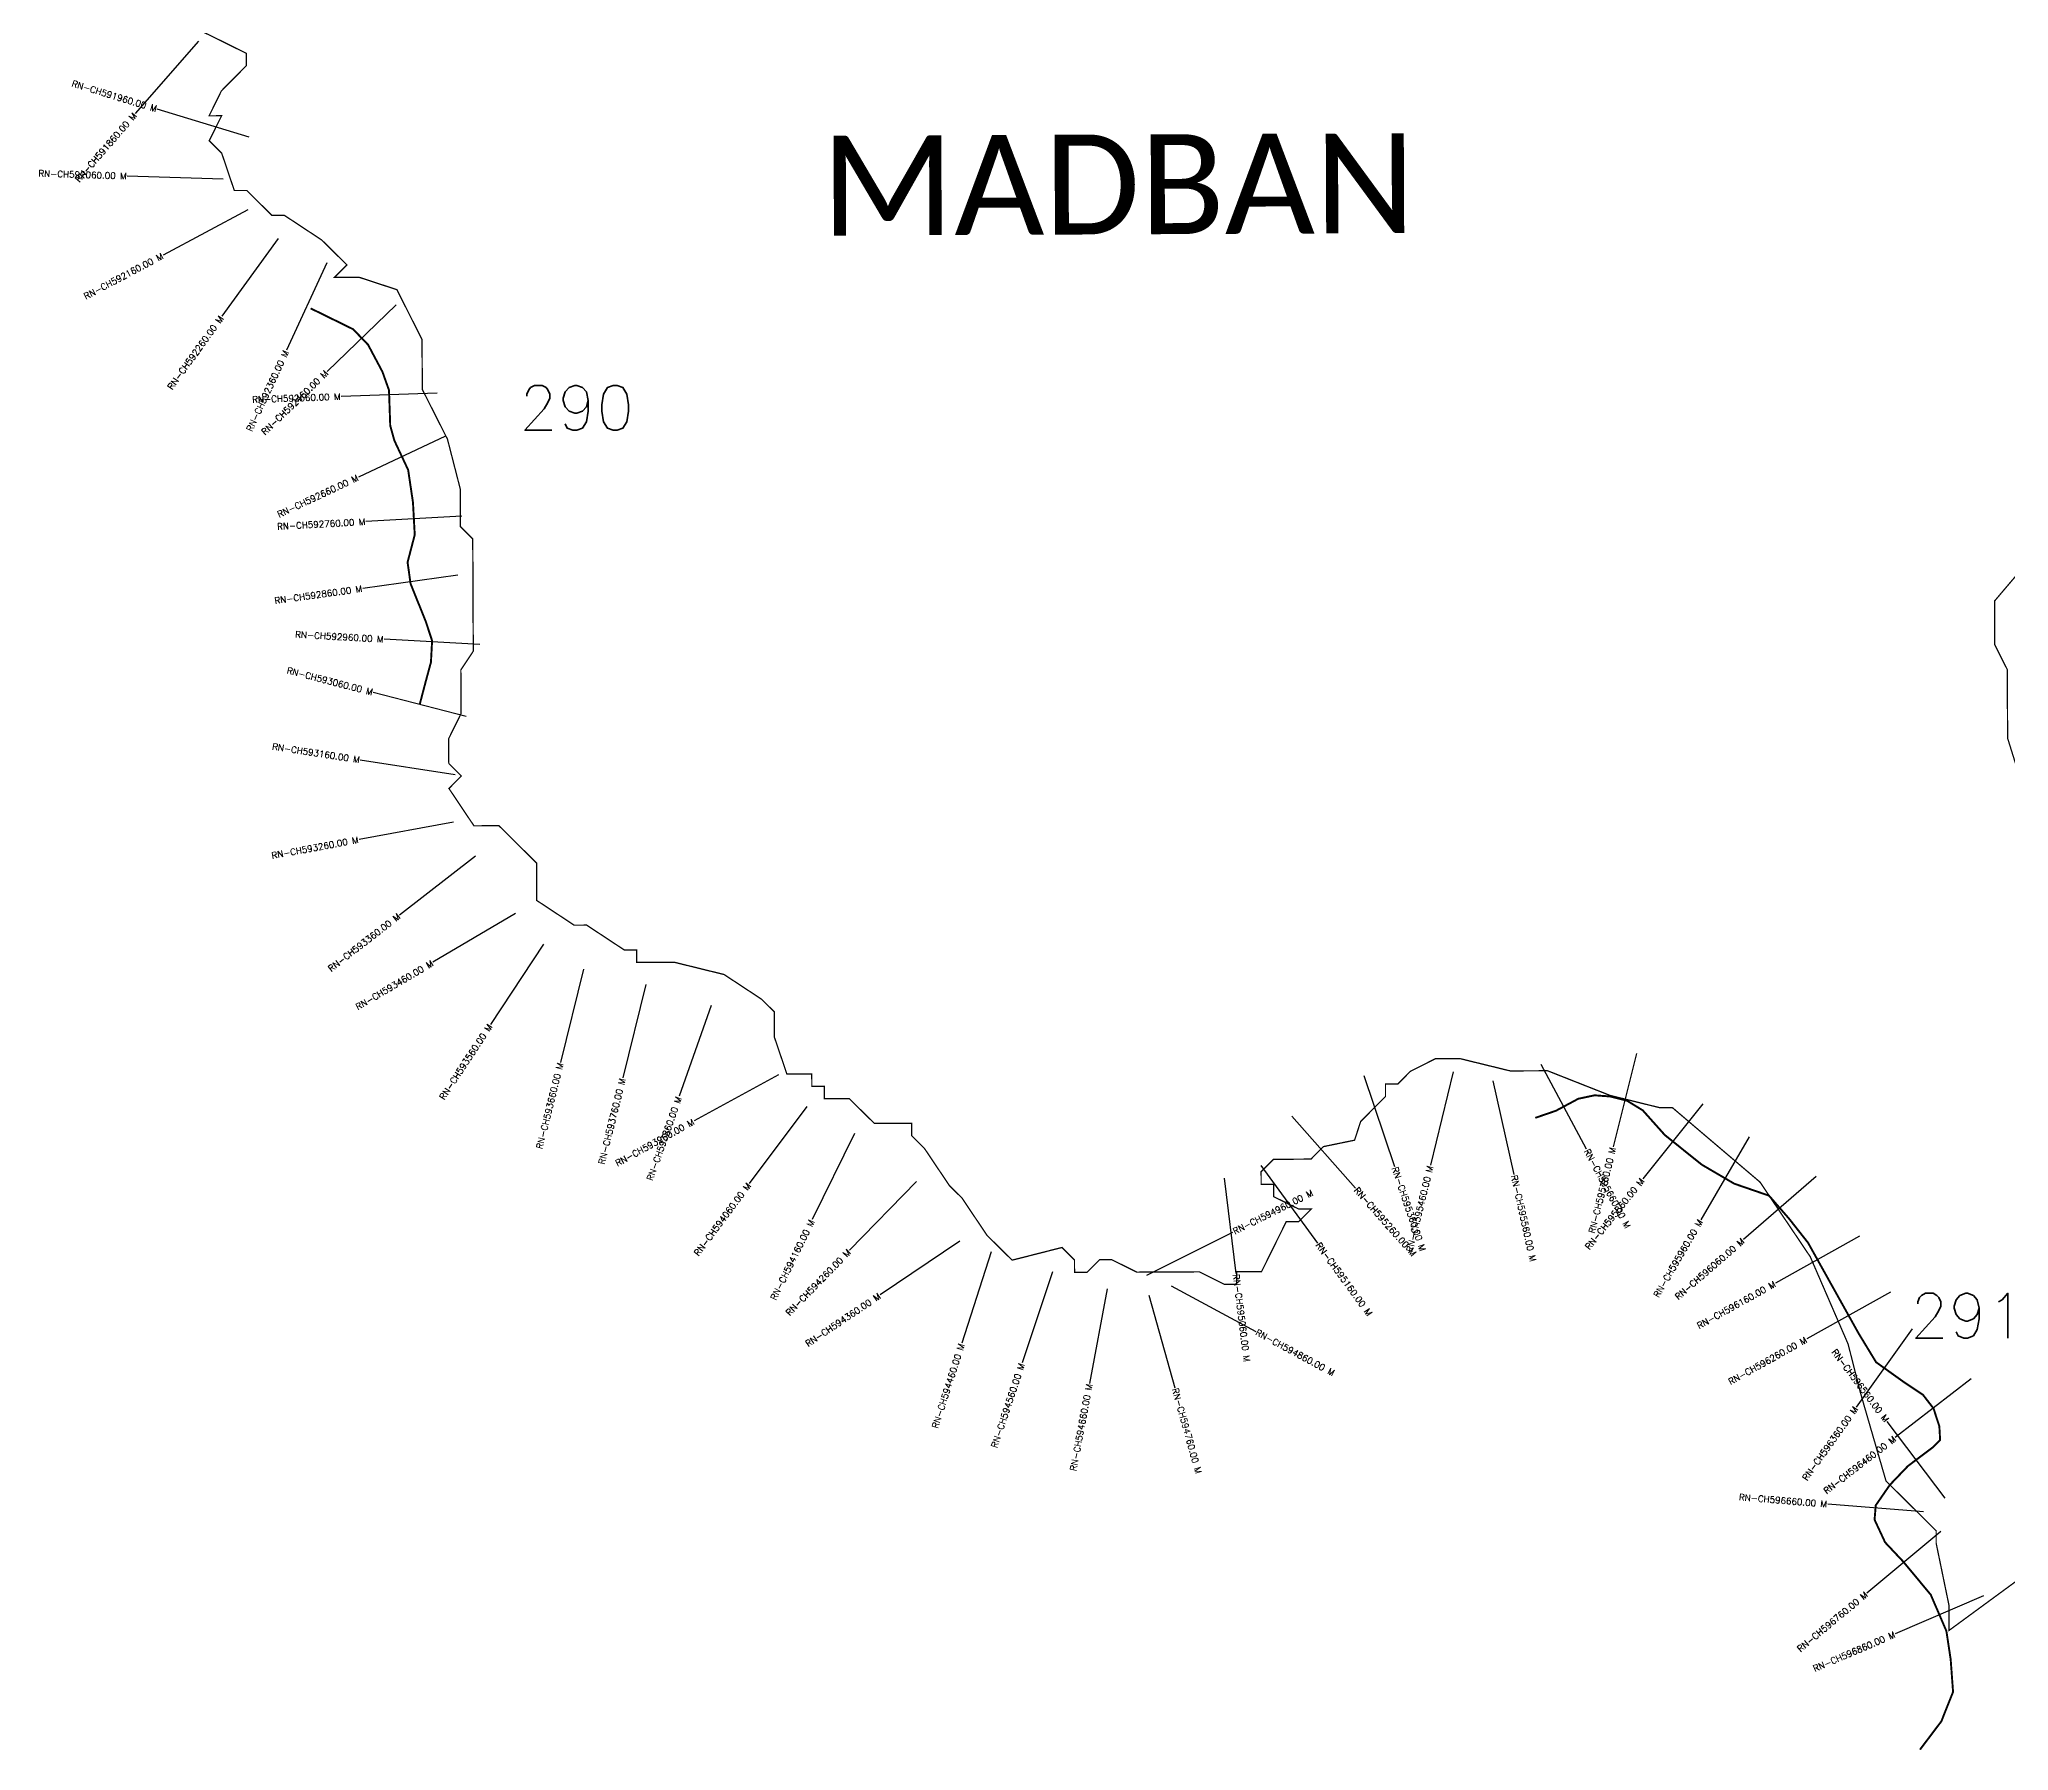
# Model space of a CAD drawing. Header units: metres. Extents: x 320296 to 325210, y 1832900 to 1837179.
# Drawn here: x 320496 to 323571, y 1832900 to 1835572 of the extents above; entities that cross this region are included whole.
import ezdxf
from ezdxf.enums import TextEntityAlignment as Align

# ---------------------------------------------------------------- set-up
doc = ezdxf.new("R2010")
doc.units = ezdxf.units.M
for name, color, linetype in [('CS', 134, 'Continuous'), ('CSMark', 6, 'Continuous'), ('NATURALLY PROTECTED', 3, 'Continuous'), ('VILLAGE NAME', 250, 'Continuous')]:
    doc.layers.add(name, color=color, linetype=linetype)
doc.styles.get("Standard").update_dxf_attribs({"font": 'simplex.shx'})

msp = doc.modelspace()

# ---------------------------------------------------------------- linework, layer by layer
at = {"color": 6, "const_width": 2, "flags": 128}
for points in [[(323585, 1833165.9), (323478.2, 1833087.6), (323478.2, 1833126.5), (323458.1, 1833223.8), (323458.1, 1833243.3), (323379.8, 1833320.9), (323355.2, 1833405.6), (323347.1, 1833433.5), (323340.3, 1833457.1), (323321.7, 1833530.3), (323320.5, 1833534.9), (323265.2, 1833662.4), (323261.5, 1833671), (323253.5, 1833682.8), (323237.8, 1833706.2), (323211.6, 1833745), (323188.4, 1833779.5), (323183.1, 1833787.5), (323129.6, 1833832.9), (323046.2, 1833903.8), (323026.7, 1833903.7), (323017.7, 1833905.9), (322997.9, 1833910.8), (322983.8, 1833914.3), (322948.8, 1833922.9), (322851.2, 1833961.4), (322792.8, 1833961.2), (322714.7, 1833980.3), (322675.8, 1833980.1), (322636.9, 1833960.5), (322617.5, 1833940.9), (322598.1, 1833940.8), (322598.1, 1833921.4), (322559.3, 1833882.2), (322549.7, 1833853), (322501.1, 1833843), (322481.7, 1833823.5), (322423.3, 1833823.2), (322403.8, 1833803.7), (322403.9, 1833784.2), (322423.4, 1833784.3), (322423.5, 1833764.8), (322462.6, 1833745.5), (322482, 1833745.5), (322462.7, 1833726), (322443.1, 1833725.9), (322404.5, 1833647.9), (322365.6, 1833647.7), (322365.7, 1833628.2), (322346.2, 1833628.1), (322307.2, 1833647.5), (322209.8, 1833647), (322170.7, 1833666.3), (322151.3, 1833666.3), (322131.8, 1833646.7), (322112.4, 1833646.6), (322112.3, 1833666.1), (322092.7, 1833685.5), (322014.9, 1833665.7), (321975.7, 1833704.5), (321936.6, 1833762.7), (321917, 1833782.1), (321909.4, 1833793.4), (321892.4, 1833818.7), (321877.8, 1833840.4), (321858.2, 1833859.8), (321858.2, 1833879.3), (321799.7, 1833879.3), (321760.6, 1833917.8), (321721.7, 1833917.8), (321721.6, 1833937.1), (321702.1, 1833937.1), (321702, 1833956.5), (321663.1, 1833956.4), (321643.3, 1834014.7), (321643.3, 1834053.6), (321623.6, 1834073.1), (321565, 1834111.7), (321487, 1834130.9), (321465.8, 1834130.8), (321444.9, 1834130.7), (321428.6, 1834130.7), (321428.6, 1834150.1), (321409, 1834150.1), (321350.4, 1834188.8), (321330.9, 1834188.7), (321272.3, 1834227.4), (321272.1, 1834285.8), (321213.4, 1834344), (321174.4, 1834343.8), (321135.3, 1834402.1), (321154.7, 1834421.6), (321135.1, 1834441.1), (321134.9, 1834480), (321154.2, 1834519), (321153.9, 1834587.2), (321173.3, 1834616.5), (321172.5, 1834791.8), (321153, 1834811.2), (321153, 1834869.7), (321133, 1834947.5), (321093.7, 1835025.2), (321093.3, 1835103.1), (321054, 1835180.9), (320995.5, 1835200.1), (320956.5, 1835200), (320976, 1835219.5), (320936.8, 1835258.3), (320878.2, 1835297), (320858.8, 1835296.9), (320819.6, 1835335.7), (320800.1, 1835335.7), (320780.4, 1835394), (320760.9, 1835413.4), (320780.2, 1835452.4), (320760.7, 1835452.3), (320780, 1835491.4), (320818.8, 1835530.5), (320818.7, 1835550), (320740.6, 1835588.6)], [(323607.4, 1834763.2), (323549.3, 1834694.8), (323549.6, 1834626.6), (323569.2, 1834587.7), (323569.7, 1834480.6), (323609.2, 1834354.2)]]:
    msp.add_lwpolyline(points, dxfattribs=at)
at = {"layer": 'CS'}
for p, q in [((320743.9, 1835569), (320645.4, 1835455.8)), ((320823.3, 1835419.1), (320679.8, 1835462.8)), ((320782.9, 1835353.5), (320633, 1835358.2)), ((320821.2, 1835305.5), (320688.8, 1835235)), ((320868.5, 1835260.8), (320780.5, 1835139.3)), ((320944.7, 1835222.6), (320881.6, 1835086.5)), ((321053.1, 1835157.2), (320945, 1835053.2)), ((321116.9, 1835019.1), (320967, 1835014.1)), ((321129.8, 1834952), (320994, 1834888.3)), ((321155.4, 1834827.1), (321005.7, 1834818.8)), ((321149.2, 1834735), (321000.7, 1834714.4)), ((321183.8, 1834626.8), (321034.1, 1834635.1)), ((321162.3, 1834514.5), (321017.1, 1834552)), ((321145.1, 1834423.7), (320996.9, 1834446.6)), ((321142.5, 1834349.8), (320995, 1834322.4)), ((321176.7, 1834296.5), (321058.1, 1834204.6)), ((321239.5, 1834207.2), (321110.4, 1834130.8)), ((321282.9, 1834159.1), (321200.3, 1834033.8)), ((321345.6, 1834120), (321309.6, 1833974.4)), ((321442.7, 1834096), (321406.7, 1833950.4)), ((321544.6, 1834063.1), (321494.8, 1833921.6)), ((322840.9, 1833971.6), (322911.6, 1833839.3)), ((322990, 1833988.3), (322953.7, 1833842.8)), ((321649.8, 1833955.2), (321518.3, 1833883)), ((322564, 1833954), (322612.1, 1833811.9)), ((322703.9, 1833959.5), (322668.3, 1833813.8)), ((322765.8, 1833945.7), (322798.5, 1833799.3)), ((321694.1, 1833905.8), (321604.4, 1833785.6)), ((323093.6, 1833909.6), (322999.8, 1833792.6)), ((322451.8, 1833890.7), (322551.1, 1833778.2)), ((321768.9, 1833863.6), (321702.7, 1833729)), ((323166, 1833858.4), (323090.5, 1833728.9)), ((322403.3, 1833813.6), (322491.9, 1833692.5)), ((321865.6, 1833788.6), (321761, 1833681.1)), ((322345.9, 1833793.9), (322364.5, 1833645)), ((323270.6, 1833796.2), (323157.3, 1833697.9)), ((321933.2, 1833695.3), (321808.8, 1833611.5)), ((322225.5, 1833642.3), (322359.7, 1833709.4)), ((323338.2, 1833703.1), (323207.2, 1833630)), ((321982, 1833678.9), (321936.4, 1833536)), ((322077.9, 1833647.6), (322030.5, 1833505.3)), ((322163.6, 1833620.7), (322135.8, 1833473.3)), ((322228.6, 1833611.1), (322269, 1833466.6)), ((322263.4, 1833625.8), (322395.4, 1833554.6)), ((323386.9, 1833615.8), (323255.9, 1833542.7)), ((323420.6, 1833558.4), (323333.2, 1833436.4)), ((323513, 1833480.5), (323394.2, 1833388.9)), ((323472.1, 1833294.1), (323381.8, 1833413.9)), ((323438.2, 1833272.6), (323288.7, 1833284.8)), ((323465.3, 1833241.9), (323349.9, 1833146)), ((323532.1, 1833141.6), (323394.3, 1833082.3))]:
    msp.add_line(p, q, dxfattribs=at)
at = {"layer": 'NATURALLY PROTECTED', "const_width": 3, "flags": 128}
for points in [[(320919.3, 1835151.7), (320985.6, 1835119.2), (321009, 1835094.9), (321031.4, 1835052.8), (321041.7, 1835023.9), (321043.6, 1834968.7), (321050.1, 1834945.3), (321071.6, 1834899.5), (321079.1, 1834849), (321081.9, 1834798.3), (321070.7, 1834755.3), (321075.4, 1834721.7), (321098.8, 1834663.7), (321109, 1834632.9), (321107.2, 1834599.2), (321098.8, 1834568.3), (321089.7, 1834533.5)], [(322832, 1833887.9), (322864.3, 1833899), (322899.2, 1833917.7), (322924.6, 1833923.1), (322948.7, 1833921.3), (322975.2, 1833914.7), (322999.9, 1833899.6), (323034.3, 1833861.1), (323092.2, 1833814.7), (323142.8, 1833785.1), (323197.1, 1833766.4), (323228.5, 1833730.3), (323258, 1833692.9), (323337.2, 1833551), (323364.3, 1833506.4), (323408.9, 1833474.5), (323437.5, 1833455.5), (323454, 1833434.2), (323463.1, 1833406.2), (323464.3, 1833384.9), (323453.4, 1833373.9), (323413.8, 1833344.1), (323385.7, 1833314.7), (323363.8, 1833283), (323361.9, 1833260.5), (323378.4, 1833225.1), (323407, 1833194.7), (323449.7, 1833143.3), (323474.1, 1833086.7), (323480.8, 1833042.2), (323484.5, 1832991.7), (323466.2, 1832945.7), (323432.8, 1832901.5)]]:
    msp.add_lwpolyline(points, dxfattribs=at)

# ---------------------------------------------------------------- texts
at = {"char_height": 70, "attachment_point": 1}
for s, insert in [('290', (321244.9, 1835031.3)), ('291', (323417.3, 1833614))]:
    msp.add_mtext_dynamic_manual_height_columns(s, width=95.172, gutter_width=1, heights=[0], dxfattribs=dict(at, insert=insert))
at = {"layer": 'CSMark'}
for s, rotation, p in [('RN-CH591960.00 M', 343.0659, (320678.8, 1835463)), ('RN-CH591860.00 M', 48.9775, (320644.8, 1835455.1)), ('RN-CH592060.00 M', 358.2085, (320632, 1835358.2)), ('RN-CH592160.00 M', 28.0202, (320687.9, 1835234.5)), ('RN-CH592260.00 M', 54.1033, (320779.9, 1835138.5)), ('RN-CH592360.00 M', 65.1057, (320881.2, 1835085.6)), ('RN-CH592460.00 M', 43.8912, (320944.3, 1835052.5)), ('RN-CH592560.00 M', 1.9432, (320966, 1835014)), ('RN-CH592660.00 M', 25.1551, (320993.1, 1834887.9)), ('RN-CH592760.00 M', 3.1828, (321004.7, 1834818.7)), ('RN-CH592860.00 M', 7.9108, (320999.7, 1834714.2)), ('RN-CH592960.00 M', 356.819, (321033.1, 1834635.1)), ('RN-CH593060.00 M', 345.4943, (321016.1, 1834552.3)), ('RN-CH593160.00 M', 351.1984, (320995.9, 1834446.8)), ('RN-CH593260.00 M', 10.4962, (320994, 1834322.3)), ('RN-CH593360.00 M', 37.8128, (321057.4, 1834204)), ('RN-CH593460.00 M', 30.5909, (321109.6, 1834130.3)), ('RN-CH593560.00 M', 56.605, (321199.8, 1834033)), ('RN-CH593660.00 M', 76.1152, (321309.4, 1833973.5)), ('RN-CH593760.00 M', 76.1152, (321406.5, 1833949.5)), ('RN-CH593860.00 M', 70.6238, (321494.5, 1833920.6)), ('RN-CH593960.00 M', 28.7518, (321517.4, 1833882.5)), ('RN-CH595760.00 M', 75.97, (322953.4, 1833841.8)), ('RN-CH594060.00 M', 53.2768, (321603.8, 1833784.8)), ('RN-CH595460.00 M', 76.2451, (322668, 1833812.8)), ('RN-CH595860.00 M', 51.281, (322999.2, 1833791.8)), ('RN-CH594160.00 M', 63.8355, (321702.3, 1833728.1)), ('RN-CH595960.00 M', 59.7556, (323089.9, 1833728)), ('RN-CH596060.00 M', 40.9283, (323156.5, 1833697.2)), ('RN-CH594260.00 M', 45.7777, (321760.3, 1833680.4)), ('RN-CH596160.00 M', 29.1522, (323206.3, 1833629.5)), ('RN-CH594360.00 M', 33.9716, (321808, 1833611)), ('RN-CH596260.00 M', 29.1522, (323255.1, 1833542.2)), ('RN-CH594460.00 M', 72.3074, (321936.1, 1833535.1)), ('RN-CH596560.00 M', 306.9975, (323381.2, 1833414.7)), ('RN-CH594560.00 M', 71.5732, (322030.2, 1833504.3)), ('RN-CH594660.00 M', 79.3253, (322135.6, 1833472.4)), ('RN-CH596360.00 M', 54.4028, (323332.7, 1833435.6)), ('RN-CH596460.00 M', 37.6622, (323393.4, 1833388.2)), ('RN-CH596660.00 M', 355.3615, (323287.7, 1833284.8)), ('RN-CH596760.00 M', 39.7302, (323349.2, 1833145.4)), ('RN-CH596860.00 M', 23.2824, (323393.4, 1833081.9))]:
    msp.add_text(s, height=10, rotation=rotation, dxfattribs=at).set_placement(p, align=Align.MIDDLE_RIGHT)
for s, rotation, p in [('RN-CH595660.00 M', 298.1126, (322912.1, 1833838.4)), ('RN-CH595360.00 M', 288.7035, (322612.4, 1833811)), ('RN-CH595560.00 M', 282.6129, (322798.7, 1833798.4)), ('RN-CH594960.00 M', 26.5768, (322360.6, 1833709.9)), ('RN-CH595260.00 M', 311.4548, (322551.8, 1833777.5)), ('RN-CH595160.00 M', 306.1971, (322492.5, 1833691.7)), ('RN-CH595060.00 M', 277.1218, (322364.6, 1833644.1)), ('RN-CH594860.00 M', 331.6507, (322396.3, 1833554.1)), ('RN-CH594760.00 M', 285.6197, (322269.3, 1833465.6))]:
    msp.add_text(s, height=10, rotation=rotation, dxfattribs=at).set_placement(p, align=Align.MIDDLE_LEFT)
at = {"layer": 'VILLAGE NAME', "insert": (321716.2, 1835421.3), "char_height": 155.989, "attachment_point": 1, "rotation": 0.2435}
msp.add_mtext_dynamic_manual_height_columns('{\\fCalibri|b0|i0|c0|p34;MADBAN}', width=1786.018, gutter_width=779.9, heights=[156.7], dxfattribs=at)

doc.saveas('drawing.dxf')
